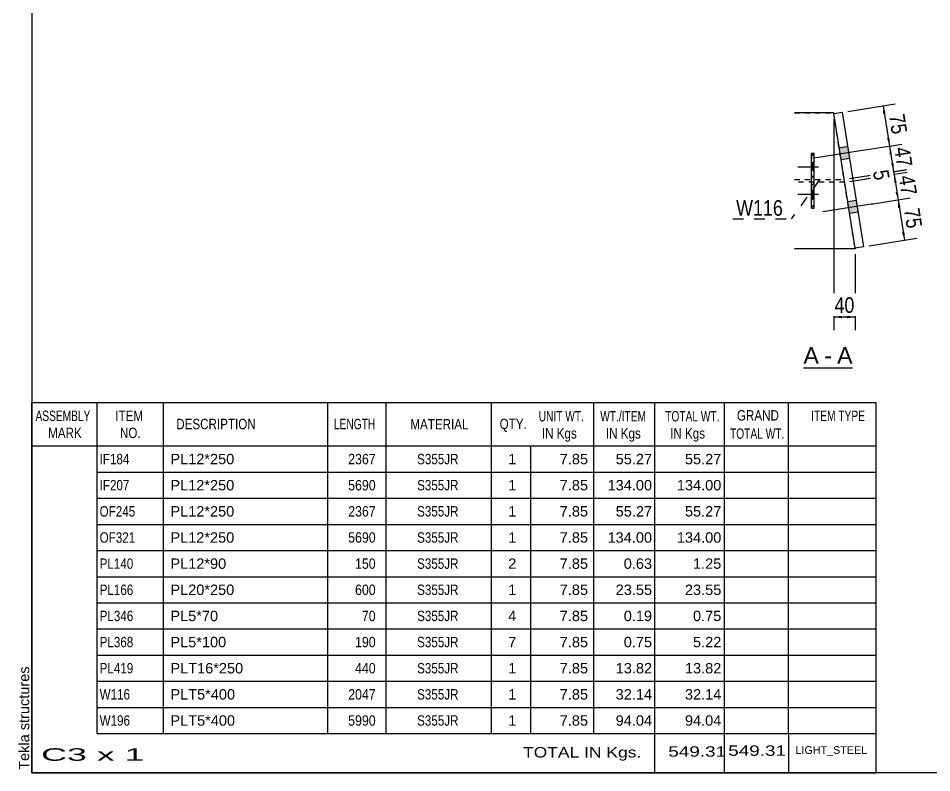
# Model space of a CAD drawing. Header units: millimetres. Extents: x -338 to 65, y -171 to 106.
# Drawn here: x -337.8 to -170.2, y -171.4 to -32.9 of the extents above; entities that cross this region are included whole.
import ezdxf

# ---------------------------------------------------------------- set-up
doc = ezdxf.new("R2010")
doc.units = ezdxf.units.MM
doc.linetypes.add('DXK_LINE_DOT1', pattern=[1.8814, 0.9407, -0.9407])
doc.linetypes.add('DXK_LINE_DOT2', pattern=[3.9198, 1.9599, -1.9599])
doc.styles.add('Arial', font='ARIAL.TTF', dxfattribs={"height": 0.2})
doc.styles.add('Arial Narrow', font='ARIALN.TTF', dxfattribs={"height": 0.2})

# ---------------------------------------------------------------- blocks, each defined once
blk = doc.blocks.new('Unknown-629260861-1210')
at = {"color": 5, "linetype": 'Continuous'}
for p, q in [((-335.3, 105.61), (-335.3, -171.39)), ((-335.3, -171.39), (64.7, -171.39))]:
    blk.add_line(p, q, dxfattribs=at)
at = {"color": 174, "linetype": 'Continuous', "style": 'Arial'}
blk.add_text('Tekla structures', height=1.9102, rotation=90, dxfattribs=at).set_placement((-335.8, -170.89))
blk = doc.blocks.new('Unknown-629260861-12 - 1487')
at = {"color": 7, "linetype": 'Continuous'}
blk.add_line((-193.71, -97.1), (-184.68, -97.1), dxfattribs=at)
at = {"color": 0, "linetype": 'Continuous'}
for points in [[(-190.86, -96.35), (-190.86, -93.15), (-193.71, -93.15), (-193.71, -96.35)], [(-188.48, -96.35), (-188.48, -93.15), (-189.9, -93.15), (-189.9, -96.35)], [(-184.68, -96.35), (-184.68, -93.15), (-187.52, -93.15), (-187.52, -96.35)]]:
    blk.add_wipeout(points, dxfattribs=at)
at = {"color": 96, "linetype": 'Continuous', "style": 'Arial'}
for s, p in [('A', (-193.71, -96.35)), ('A', (-187.52, -96.35)), ('-', (-189.9, -96.35))]:
    blk.add_text(s, height=3.06, dxfattribs=at).set_placement(p)
blk = doc.blocks.new('Bolt-629260861-1535 - 1487')
at = {"linetype": 'Continuous'}
for points in [[(-187.15, -56.73), (-186.8, -58.9), (-185.22, -58.65), (-185.57, -56.48)], [(-187.15, -56.73), (-186.8, -58.9), (-185.22, -58.65), (-185.57, -56.48)], [(-187.15, -56.73), (-186.8, -58.9), (-185.22, -58.65), (-185.57, -56.48)], [(-187.15, -56.73), (-186.8, -58.9), (-185.22, -58.65), (-185.57, -56.48)], [(-185.58, -66.61), (-185.23, -68.78), (-183.65, -68.53), (-184, -66.36)], [(-185.58, -66.61), (-185.23, -68.78), (-183.65, -68.53), (-184, -66.36)], [(-185.58, -66.61), (-185.23, -68.78), (-183.65, -68.53), (-184, -66.36)], [(-185.58, -66.61), (-185.23, -68.78), (-183.65, -68.53), (-184, -66.36)]]:
    blk.add_hatch(color=3, dxfattribs=at).paths.add_polyline_path(points)
at = {"color": 3, "linetype": 'Continuous'}
for p, q in [((-185.57, -56.48), (-187.15, -56.73)), ((-185.57, -56.48), (-187.15, -56.73)), ((-185.57, -56.48), (-187.15, -56.73)), ((-185.57, -56.48), (-187.15, -56.73)), ((-182.49, -57.1), (-191.71, -58.57)), ((-182.49, -57.1), (-191.71, -58.57)), ((-182.49, -57.1), (-191.71, -58.57)), ((-182.49, -57.1), (-191.71, -58.57)), ((-185.22, -58.65), (-186.8, -58.9)), ((-185.22, -58.65), (-186.8, -58.9)), ((-185.22, -58.65), (-186.8, -58.9)), ((-185.22, -58.65), (-186.8, -58.9)), ((-180.92, -66.98), (-190.14, -68.45)), ((-180.92, -66.98), (-190.14, -68.45)), ((-180.92, -66.98), (-190.14, -68.45)), ((-180.92, -66.98), (-190.14, -68.45)), ((-184, -66.36), (-185.58, -66.61)), ((-184, -66.36), (-185.58, -66.61)), ((-184, -66.36), (-185.58, -66.61)), ((-184, -66.36), (-185.58, -66.61)), ((-183.65, -68.53), (-185.23, -68.78)), ((-183.65, -68.53), (-185.23, -68.78)), ((-183.65, -68.53), (-185.23, -68.78)), ((-183.65, -68.53), (-185.23, -68.78))]:
    blk.add_line(p, q, dxfattribs=at)
blk = doc.blocks.new('Part-629260861-1533 - 1487')
at = {"linetype": 'Continuous'}
h = blk.add_hatch(dxfattribs=at)
h.set_pattern_fill('', scale=0.3, style=0, pattern_type=0)
h.set_pattern_definition([(45, (-191.7146, -57.7547), (-0.67352, 0.67352), [])])
h.paths.add_polyline_path([(-191.71, -67.75), (-191.71, -57.75), (-192.21, -57.75), (-192.21, -67.75)])
at = {"color": 7, "linetype": 'DXK_LINE_DOT1'}
for p, q in [((-191.71, -57.75), (-192.21, -57.75)), ((-192.21, -57.75), (-192.21, -67.75)), ((-191.71, -67.75), (-191.71, -57.75)), ((-192.21, -67.75), (-191.71, -67.75))]:
    blk.add_line(p, q, dxfattribs=at)
at = {"color": 2, "linetype": 'Continuous'}
for p, q in [((-192.21, -67.75), (-192.21, -57.75)), ((-191.71, -57.75), (-192.21, -57.75)), ((-191.71, -67.75), (-191.71, -57.75)), ((-192.21, -67.75), (-191.71, -67.75))]:
    blk.add_line(p, q, dxfattribs=at)
blk = doc.blocks.new('Part-629260861-1523 - 1487')
at = {"color": 7, "linetype": 'DXK_LINE_DOT1'}
for p, q in [((-195.31, -50.25), (-188.18, -50.25)), ((-188.18, -50.25), (-188.15, -50.41)), ((-184.2, -75.25), (-195.31, -75.25)), ((-184.23, -75.1), (-184.2, -75.25))]:
    blk.add_line(p, q, dxfattribs=at)
blk = doc.blocks.new('Part-629260861-1499 - 1487')
at = {"color": 2, "linetype": 'Continuous'}
for p, q in [((-188.18, -50.25), (-195.31, -50.25)), ((-188.15, -50.41), (-188.18, -50.25)), ((-184.2, -75.25), (-195.31, -75.25)), ((-184.2, -75.25), (-184.23, -75.1))]:
    blk.add_line(p, q, dxfattribs=at)
at = {"color": 7, "linetype": 'DXK_LINE_DOT1'}
blk.add_line((-184.23, -75.1), (-188.15, -50.41), dxfattribs=at)
blk = doc.blocks.new('Part-629260861-1521 - 1487')
at = {"color": 7, "linetype": 'DXK_LINE_DOT1'}
for p, q in [((-195.31, -62.5), (-186.23, -62.5)), ((-186.15, -63), (-195.31, -63))]:
    blk.add_line(p, q, dxfattribs=at)
blk = doc.blocks.new('Part-629260861-1524 - 1487')
at = {"color": 2, "linetype": 'Continuous'}
for p, q in [((-188.15, -50.41), (-186.57, -50.16)), ((-186.57, -50.16), (-182.65, -74.85)), ((-184.23, -75.1), (-188.15, -50.41)), ((-182.65, -74.85), (-184.23, -75.1))]:
    blk.add_line(p, q, dxfattribs=at)
blk = doc.blocks.new('Bolt-629260861-1544 - 1487')
at = {"linetype": 'Continuous'}
for points in [[(-191.71, -60.95), (-191.71, -59.55), (-192.21, -59.55), (-192.21, -60.95)], [(-191.71, -65.95), (-191.71, -64.55), (-192.21, -64.55), (-192.21, -65.95)]]:
    blk.add_hatch(color=3, dxfattribs=at).paths.add_polyline_path(points)
at = {"color": 3, "linetype": 'Continuous'}
for p, q in [((-190.91, -60.25), (-194.71, -60.25)), ((-191.71, -59.55), (-192.21, -59.55)), ((-191.71, -60.95), (-192.21, -60.95)), ((-190.91, -65.25), (-194.71, -65.25)), ((-191.71, -64.55), (-192.21, -64.55)), ((-191.71, -65.95), (-192.21, -65.95))]:
    blk.add_line(p, q, dxfattribs=at)
blk = doc.blocks.new('StraightDimension-629260861-1594 - 1487')
at = {"linetype": 'Continuous'}
for points in [[(-177.89, -57.89), (-177.88, -56.37), (-177.4, -57.81)], [(-177.13, -59.54), (-177.14, -61.06), (-177.62, -59.62)]]:
    blk.add_hatch(color=7, dxfattribs=at).paths.add_polyline_path(points)
at = {"color": 7, "linetype": 'Continuous'}
for p, q in [((-182.81, -57.15), (-175.66, -56.02)), ((-177.88, -56.37), (-177.14, -61.06)), ((-185.24, -62.35), (-174.92, -60.71))]:
    blk.add_line(p, q, dxfattribs=at)
at = {"color": 0}
blk.add_wipeout([(-176.98, -61.09), (-172.83, -60.43), (-173.6, -55.63), (-177.74, -56.29)], dxfattribs=at)
at = {"color": 3, "style": 'Arial Narrow'}
blk.add_text('47', height=2.863, rotation=-80.9647, dxfattribs=at).set_placement((-177.06, -56.79))
blk = doc.blocks.new('StraightDimension-629260861-1548 - 1487')
at = {"linetype": 'Continuous'}
for points in [[(-186.65, -88), (-188.15, -87.75), (-186.65, -87.5)], [(-185.7, -87.5), (-184.2, -87.75), (-185.7, -88)]]:
    blk.add_hatch(color=7, dxfattribs=at).paths.add_polyline_path(points)
at = {"color": 7, "linetype": 'Continuous'}
for p, q in [((-188.15, -51.41), (-188.15, -90.15)), ((-184.2, -76.25), (-184.2, -90.15)), ((-188.15, -87.75), (-184.2, -87.75))]:
    blk.add_line(p, q, dxfattribs=at)
at = {"color": 0}
blk.add_wipeout([(-183.75, -87.6), (-183.75, -83.4), (-188.6, -83.4), (-188.6, -87.6)], dxfattribs=at)
at = {"color": 3, "style": 'Arial Narrow'}
blk.add_text('40', height=2.863, dxfattribs=at).set_placement((-188, -87))
blk = doc.blocks.new('StraightDimension-629260861-1563 - 1487')
at = {"linetype": 'Continuous'}
for points in [[(-177.07, -63.08), (-177.06, -61.56), (-176.58, -63)], [(-176.3, -64.73), (-176.31, -66.25), (-176.8, -64.81)]]:
    blk.add_hatch(color=7, dxfattribs=at).paths.add_polyline_path(points)
at = {"color": 7, "linetype": 'Continuous'}
for p, q in [((-185.16, -62.85), (-174.84, -61.21)), ((-177.06, -61.56), (-176.31, -66.25)), ((-181.24, -67.03), (-174.09, -65.89))]:
    blk.add_line(p, q, dxfattribs=at)
at = {"color": 0}
blk.add_wipeout([(-176.16, -66.28), (-172.01, -65.62), (-172.77, -60.82), (-176.92, -61.48)], dxfattribs=at)
at = {"color": 3, "style": 'Arial Narrow'}
blk.add_text('47', height=2.863, rotation=-80.9647, dxfattribs=at).set_placement((-176.23, -61.98))
blk = doc.blocks.new('StraightDimension-629260861-1573 - 1487')
at = {"linetype": 'Continuous'}
for points in [[(-177.13, -59.54), (-177.14, -61.06), (-177.62, -59.62)], [(-177.07, -63.08), (-177.06, -61.56), (-176.58, -63)]]:
    blk.add_hatch(color=7, dxfattribs=at).paths.add_polyline_path(points)
at = {"color": 7, "linetype": 'Continuous'}
for p, q in [((-185.24, -62.35), (-174.77, -60.68)), ((-185.16, -62.85), (-174.69, -61.18)), ((-177.14, -61.06), (-177.06, -61.56))]:
    blk.add_line(p, q, dxfattribs=at)
at = {"color": 0}
blk.add_wipeout([(-181.16, -63.49), (-177.01, -62.83), (-177.48, -59.84), (-181.63, -60.5)], dxfattribs=at)
at = {"color": 3, "style": 'Arial Narrow'}
blk.add_text('5', height=2.86, rotation=-80.9647, dxfattribs=at).set_placement((-180.95, -61))
blk = doc.blocks.new('StraightDimension-629260861-1611 - 1487')
at = {"linetype": 'Continuous'}
for points in [[(-176.32, -67.77), (-176.31, -66.25), (-175.83, -67.69)], [(-175.12, -72.13), (-175.14, -73.65), (-175.62, -72.21)]]:
    blk.add_hatch(color=7, dxfattribs=at).paths.add_polyline_path(points)
at = {"color": 7, "linetype": 'Continuous'}
for p, q in [((-181.24, -67.03), (-174.09, -65.89)), ((-176.31, -66.25), (-175.14, -73.65)), ((-181.66, -74.69), (-172.91, -73.3))]:
    blk.add_line(p, q, dxfattribs=at)
at = {"color": 0}
blk.add_wipeout([(-175.19, -72.33), (-171.05, -71.67), (-171.81, -66.87), (-175.96, -67.53)], dxfattribs=at)
at = {"color": 3, "style": 'Arial Narrow'}
blk.add_text('75', height=2.863, rotation=-80.9647, dxfattribs=at).set_placement((-175.27, -68.03))
blk = doc.blocks.new('StraightDimension-629260861-1621 - 1487')
at = {"linetype": 'Continuous'}
for points in [[(-179.07, -50.48), (-179.06, -48.96), (-178.58, -50.41)], [(-177.87, -54.85), (-177.88, -56.37), (-178.37, -54.93)]]:
    blk.add_hatch(color=7, dxfattribs=at).paths.add_polyline_path(points)
at = {"color": 7, "linetype": 'Continuous'}
for p, q in [((-185.58, -50), (-176.84, -48.61)), ((-179.06, -48.96), (-177.88, -56.37)), ((-182.81, -57.15), (-175.66, -56.02))]:
    blk.add_line(p, q, dxfattribs=at)
at = {"color": 0}
blk.add_wipeout([(-177.94, -55.04), (-173.8, -54.38), (-174.56, -49.59), (-178.71, -50.25)], dxfattribs=at)
at = {"color": 3, "style": 'Arial Narrow'}
blk.add_text('75', height=2.863, rotation=-80.9647, dxfattribs=at).set_placement((-178.02, -50.74))
blk = doc.blocks.new('CBS_BOM-629260861-2596')
at = {"color": 7, "linetype": 'Continuous'}
for p, q in [((-335.33, -111.43), (-335.33, -103.43)), ((-335.33, -103.43), (-180.41, -103.43)), ((-323.33, -111.43), (-323.33, -103.43)), ((-311.14, -111.43), (-311.14, -103.43)), ((-280.98, -111.43), (-280.98, -103.43)), ((-270.3, -111.43), (-270.3, -103.43)), ((-250.98, -111.43), (-250.98, -103.43)), ((-232.18, -111.43), (-232.18, -103.43)), ((-220.97, -111.43), (-220.97, -103.43)), ((-208.18, -111.43), (-208.18, -103.43)), ((-196.43, -111.43), (-196.43, -103.43)), ((-180.41, -103.43), (-180.42, -111.42)), ((-335.33, -111.43), (-180.41, -111.43)), ((-335.33, -116.23), (-335.33, -111.43)), ((-323.33, -116.23), (-323.33, -111.43)), ((-311.14, -116.23), (-311.14, -111.43)), ((-280.98, -116.23), (-280.98, -111.43)), ((-270.3, -116.23), (-270.3, -111.43)), ((-250.98, -116.23), (-250.98, -111.43)), ((-243.72, -116.23), (-243.72, -111.43)), ((-232.18, -116.23), (-232.18, -111.43)), ((-220.97, -116.23), (-220.97, -111.43)), ((-208.18, -116.23), (-208.18, -111.43)), ((-196.42, -116.23), (-196.42, -111.43)), ((-180.41, -111.43), (-180.41, -116.23)), ((-335.33, -121.03), (-335.33, -116.23)), ((-323.33, -116.23), (-180.41, -116.23)), ((-323.33, -121.03), (-323.33, -116.23)), ((-311.14, -121.03), (-311.14, -116.23)), ((-280.98, -121.03), (-280.98, -116.23)), ((-270.3, -121.03), (-270.3, -116.23)), ((-250.98, -121.03), (-250.98, -116.23)), ((-243.72, -121.03), (-243.72, -116.23)), ((-232.18, -121.03), (-232.18, -116.23)), ((-220.97, -121.03), (-220.97, -116.23)), ((-208.18, -121.03), (-208.18, -116.23)), ((-196.42, -121.03), (-196.42, -116.23)), ((-180.41, -116.23), (-180.41, -121.03)), ((-335.33, -125.83), (-335.33, -121.03)), ((-323.33, -121.03), (-180.41, -121.03)), ((-323.33, -125.83), (-323.33, -121.03)), ((-311.14, -125.83), (-311.14, -121.03)), ((-280.98, -125.83), (-280.98, -121.03)), ((-270.3, -125.83), (-270.3, -121.03)), ((-250.98, -125.83), (-250.98, -121.03)), ((-243.72, -125.83), (-243.72, -121.03)), ((-232.18, -125.83), (-232.18, -121.03)), ((-220.97, -125.83), (-220.97, -121.03)), ((-208.18, -125.83), (-208.18, -121.03)), ((-196.42, -125.83), (-196.42, -121.03)), ((-180.41, -121.03), (-180.41, -125.83)), ((-335.33, -130.63), (-335.33, -125.83)), ((-323.33, -125.83), (-180.41, -125.83)), ((-323.33, -130.63), (-323.33, -125.83)), ((-311.14, -130.63), (-311.14, -125.83)), ((-280.98, -130.63), (-280.98, -125.83)), ((-270.3, -130.63), (-270.3, -125.83)), ((-250.98, -130.63), (-250.98, -125.83)), ((-243.72, -130.63), (-243.72, -125.83)), ((-232.18, -130.63), (-232.18, -125.83)), ((-220.97, -130.63), (-220.97, -125.83)), ((-208.18, -130.63), (-208.18, -125.83)), ((-196.42, -130.63), (-196.42, -125.83)), ((-180.41, -125.83), (-180.41, -130.63)), ((-335.33, -135.43), (-335.33, -130.63)), ((-323.33, -130.63), (-180.41, -130.63)), ((-323.33, -135.43), (-323.33, -130.63)), ((-311.14, -135.43), (-311.14, -130.63)), ((-280.98, -135.43), (-280.98, -130.63)), ((-270.3, -135.43), (-270.3, -130.63)), ((-250.98, -135.43), (-250.98, -130.63)), ((-243.72, -135.43), (-243.72, -130.63)), ((-232.18, -135.43), (-232.18, -130.63)), ((-220.97, -135.43), (-220.97, -130.63)), ((-208.18, -135.43), (-208.18, -130.63)), ((-196.42, -135.43), (-196.42, -130.63)), ((-180.41, -130.63), (-180.41, -135.43)), ((-335.33, -140.23), (-335.33, -135.43)), ((-323.33, -135.43), (-180.41, -135.43)), ((-323.33, -140.23), (-323.33, -135.43)), ((-311.14, -140.23), (-311.14, -135.43)), ((-280.98, -140.23), (-280.98, -135.43)), ((-270.3, -140.23), (-270.3, -135.43)), ((-250.98, -140.23), (-250.98, -135.43)), ((-243.72, -140.23), (-243.72, -135.43)), ((-232.18, -140.23), (-232.18, -135.43)), ((-220.97, -140.23), (-220.97, -135.43)), ((-208.18, -140.23), (-208.18, -135.43)), ((-196.42, -140.23), (-196.42, -135.43)), ((-180.41, -135.43), (-180.41, -140.23)), ((-335.33, -145.03), (-335.33, -140.23)), ((-323.33, -140.23), (-180.41, -140.23)), ((-323.33, -145.03), (-323.33, -140.23)), ((-311.14, -145.03), (-311.14, -140.23)), ((-280.98, -145.03), (-280.98, -140.23)), ((-270.3, -145.03), (-270.3, -140.23)), ((-250.98, -145.03), (-250.98, -140.23)), ((-243.72, -145.03), (-243.72, -140.23)), ((-232.18, -145.03), (-232.18, -140.23)), ((-220.97, -145.03), (-220.97, -140.23)), ((-208.18, -145.03), (-208.18, -140.23)), ((-196.42, -145.03), (-196.42, -140.23)), ((-180.41, -140.23), (-180.41, -145.03)), ((-335.33, -149.83), (-335.33, -145.03)), ((-323.33, -145.03), (-180.41, -145.03)), ((-323.33, -149.83), (-323.33, -145.03)), ((-311.14, -149.83), (-311.14, -145.03)), ((-280.98, -149.83), (-280.98, -145.03)), ((-270.3, -149.83), (-270.3, -145.03)), ((-250.98, -149.83), (-250.98, -145.03)), ((-243.72, -149.83), (-243.72, -145.03)), ((-232.18, -149.83), (-232.18, -145.03)), ((-220.97, -149.83), (-220.97, -145.03)), ((-208.18, -149.83), (-208.18, -145.03)), ((-196.42, -149.83), (-196.42, -145.03)), ((-180.41, -145.03), (-180.41, -149.83)), ((-335.33, -154.63), (-335.33, -149.83)), ((-323.33, -149.83), (-180.41, -149.83)), ((-323.33, -154.63), (-323.33, -149.83)), ((-311.14, -154.63), (-311.14, -149.83)), ((-280.98, -154.63), (-280.98, -149.83)), ((-270.3, -154.63), (-270.3, -149.83)), ((-250.98, -154.63), (-250.98, -149.83)), ((-243.72, -154.63), (-243.72, -149.83)), ((-232.18, -154.63), (-232.18, -149.83)), ((-220.97, -154.63), (-220.97, -149.83)), ((-208.18, -154.63), (-208.18, -149.83)), ((-196.42, -154.63), (-196.42, -149.83)), ((-180.41, -149.83), (-180.41, -154.63)), ((-335.33, -159.43), (-335.33, -154.63)), ((-323.33, -154.63), (-180.41, -154.63)), ((-323.33, -159.43), (-323.33, -154.63)), ((-311.14, -159.43), (-311.14, -154.63)), ((-280.98, -159.43), (-280.98, -154.63)), ((-270.3, -159.43), (-270.3, -154.63)), ((-250.98, -159.43), (-250.98, -154.63)), ((-243.72, -159.43), (-243.72, -154.63)), ((-232.18, -159.43), (-232.18, -154.63)), ((-220.97, -159.43), (-220.97, -154.63)), ((-208.18, -159.43), (-208.18, -154.63)), ((-196.42, -159.43), (-196.42, -154.63)), ((-180.41, -154.63), (-180.41, -159.43)), ((-335.33, -164.23), (-335.33, -159.43)), ((-323.33, -159.43), (-180.41, -159.43)), ((-323.33, -164.23), (-323.33, -159.43)), ((-311.14, -164.23), (-311.14, -159.43)), ((-280.98, -164.23), (-280.98, -159.43)), ((-270.3, -164.23), (-270.3, -159.43)), ((-250.98, -164.23), (-250.98, -159.43)), ((-243.72, -164.23), (-243.72, -159.43)), ((-232.18, -164.23), (-232.18, -159.43)), ((-220.97, -164.23), (-220.97, -159.43)), ((-208.18, -164.23), (-208.18, -159.43)), ((-196.42, -164.23), (-196.42, -159.43)), ((-180.41, -159.43), (-180.41, -164.23)), ((-335.33, -171.43), (-335.33, -164.25)), ((-323.33, -164.23), (-180.41, -164.23)), ((-220.97, -171.43), (-220.97, -164.25)), ((-208.18, -171.43), (-208.18, -164.25)), ((-196.38, -171.43), (-196.38, -164.25)), ((-180.41, -164.23), (-180.41, -171.43)), ((-335.33, -171.43), (-180.41, -171.43))]:
    blk.add_line(p, q, dxfattribs=at)
at = {"color": 3, "linetype": 'Continuous', "style": 'Arial'}
for s, height, width, p in [('ASSEMBLY', 1.91, 0.7, (-334.65, -106.85)), ('ITEM', 1.91, 0.8, (-320.01, -106.85)), ('UNIT WT.', 1.91, 0.7, (-242.29, -106.93)), ('WT./ITEM', 1.91, 0.7, (-231, -106.93)), ('TOTAL WT.', 1.91, 0.7, (-219.07, -106.93)), ('GRAND', 1.91, 0.8, (-205.91, -106.77)), ('ITEM TYPE', 1.91, 0.7, (-192.27, -106.85)), ('DESCRIPTION', 1.9102, 0.8, (-308.82, -108.36)), ('LENGTH', 1.91, 0.7, (-279.87, -108.36)), ('MATERIAL', 1.91, 0.8, (-265.85, -108.4)), ('QTY.', 1.91, 0.8, (-249.46, -108.33)), ('MARK', 1.91, 0.8, (-332.33, -109.99)), ('NO.', 1.91, 0.8, (-319.15, -109.99)), ('IN Kgs', 1.91, 0.8, (-241.71, -110.07)), ('IN Kgs', 1.91, 0.8, (-229.96, -110.07)), ('IN Kgs', 1.91, 0.8, (-218.17, -110.07)), ('TOTAL WT.', 1.91, 0.7, (-207.17, -110.11))]:
    blk.add_text(s, height=height, dxfattribs=dict(at, width=width)).set_placement(p)
at = {"color": 7, "linetype": 'Continuous', "style": 'Arial'}
for s, width, p in [('IF184', 0.8, (-322.88, -114.79)), ('2367', 0.85, (-277.26, -114.79)), ('S355JR', 0.8, (-264.61, -114.79)), ('IF207', 0.8, (-322.88, -119.59)), ('5690', 0.85, (-277.26, -119.59)), ('S355JR', 0.8, (-264.61, -119.59)), ('OF245', 0.8, (-322.88, -124.39)), ('2367', 0.85, (-277.26, -124.39)), ('S355JR', 0.8, (-264.61, -124.39)), ('OF321', 0.8, (-322.88, -129.19)), ('5690', 0.85, (-277.26, -129.19)), ('S355JR', 0.8, (-264.61, -129.19)), ('PL140', 0.8, (-322.88, -133.99)), ('150', 0.85, (-276, -133.99)), ('S355JR', 0.8, (-264.61, -133.99)), ('PL166', 0.8, (-322.88, -138.79)), ('600', 0.85, (-276, -138.79)), ('S355JR', 0.8, (-264.61, -138.79)), ('PL346', 0.8, (-322.88, -143.59)), ('70', 0.85, (-274.74, -143.59)), ('S355JR', 0.8, (-264.61, -143.59)), ('PL368', 0.8, (-322.88, -148.39)), ('190', 0.85, (-276, -148.39)), ('S355JR', 0.8, (-264.61, -148.39)), ('PL419', 0.8, (-322.88, -153.19)), ('440', 0.85, (-276, -153.19)), ('S355JR', 0.8, (-264.61, -153.19)), ('W116', 0.8, (-322.88, -157.99)), ('2047', 0.85, (-277.26, -157.99)), ('S355JR', 0.8, (-264.61, -157.99)), ('W196', 0.8, (-322.88, -162.79)), ('5990', 0.85, (-277.26, -162.79)), ('S355JR', 0.8, (-264.61, -162.79))]:
    blk.add_text(s, height=1.91, dxfattribs=dict(at, width=width)).set_placement(p)
for s, p in [('PL12*250', (-309.89, -114.79)), ('1', (-247.89, -114.79)), ('7.85', (-238.43, -114.79)), ('55.27', (-228.16, -114.79)), ('55.27', (-215.45, -114.79)), ('PL12*250', (-309.89, -119.59)), ('1', (-247.89, -119.59)), ('7.85', (-238.43, -119.59)), ('134.00', (-229.65, -119.59)), ('134.00', (-216.93, -119.59)), ('PL12*250', (-309.89, -124.39)), ('1', (-247.89, -124.39)), ('7.85', (-238.43, -124.39)), ('55.27', (-228.16, -124.39)), ('55.27', (-215.45, -124.39)), ('PL12*250', (-309.89, -129.19)), ('1', (-247.89, -129.19)), ('7.85', (-238.43, -129.19)), ('134.00', (-229.65, -129.19)), ('134.00', (-216.93, -129.19)), ('PL12*90', (-309.89, -133.99)), ('2', (-247.89, -133.99)), ('7.85', (-238.43, -133.99)), ('0.63', (-226.68, -133.99)), ('1.25', (-213.97, -133.99)), ('PL20*250', (-309.89, -138.79)), ('1', (-247.89, -138.79)), ('7.85', (-238.43, -138.79)), ('23.55', (-228.16, -138.79)), ('23.55', (-215.45, -138.79)), ('PL5*70', (-309.89, -143.59)), ('4', (-247.89, -143.59)), ('7.85', (-238.43, -143.59)), ('0.19', (-226.68, -143.59)), ('0.75', (-213.97, -143.59)), ('PL5*100', (-309.89, -148.39)), ('7', (-247.89, -148.39)), ('7.85', (-238.43, -148.39)), ('0.75', (-226.68, -148.39)), ('5.22', (-213.97, -148.39)), ('PLT16*250', (-309.89, -153.19)), ('1', (-247.89, -153.19)), ('7.85', (-238.43, -153.19)), ('13.82', (-228.16, -153.19)), ('13.82', (-215.45, -153.19)), ('PLT5*400', (-309.89, -157.99)), ('1', (-247.89, -157.99)), ('7.85', (-238.43, -157.99)), ('32.14', (-228.16, -157.99)), ('32.14', (-215.45, -157.99)), ('PLT5*400', (-309.89, -162.79)), ('1', (-247.89, -162.79)), ('7.85', (-238.43, -162.79)), ('94.04', (-228.16, -162.79)), ('94.04', (-215.45, -162.79))]:
    blk.add_text(s, height=1.91, dxfattribs=at).set_placement(p)
at = {"color": 6, "linetype": 'Continuous', "style": 'Arial'}
for s, height, width, p in [('C3 x 1', 2.292, 2.05, (-333.61, -169.23)), ('TOTAL IN Kgs.', 1.9102, 1.2, (-245.17, -168.63)), ('549.31', 1.91, 1.3, (-218.51, -168.48)), ('549.31', 1.91, 1.3, (-207.51, -168.32))]:
    blk.add_text(s, height=height, dxfattribs=dict(at, width=width)).set_placement(p)
blk.add_text('LIGHT_STEEL', height=1.4135, dxfattribs=at).set_placement((-195.16, -167.97))
blk = doc.blocks.new('Mark-629260861-1517 - 1487')
at = {"color": 7, "linetype": 'DXK_LINE_DOT2'}
blk.add_line((-190.77, -62.56), (-195.96, -69.76), dxfattribs=at)
at = {"color": 0}
blk.add_wipeout([(-197.46, -69.16), (-197.46, -66.16), (-206.05, -66.16), (-206.05, -69.16)], dxfattribs=at)
blk.add_wipeout([(-197.46, -69.16), (-197.46, -66.16), (-206.05, -66.16), (-206.05, -69.16)], dxfattribs=at)
at = {"color": 7, "linetype": 'DXK_LINE_DOT2'}
blk.add_line((-206.65, -69.76), (-195.96, -69.76), dxfattribs=at)
at = {"color": 3, "style": 'Arial Narrow'}
blk.add_text('W116', height=2.863, dxfattribs=at).set_placement((-206.05, -69.16))

msp = doc.modelspace()

# ---------------------------------------------------------------- block references
for name in ['Unknown-629260861-1210', 'Part-629260861-1523 - 1487', 'Part-629260861-1499 - 1487', 'Part-629260861-1524 - 1487', 'Bolt-629260861-1535 - 1487', 'Part-629260861-1533 - 1487', 'Bolt-629260861-1544 - 1487', 'Part-629260861-1521 - 1487', 'CBS_BOM-629260861-2596']:
    msp.add_blockref(name, (0, 0))

# ---------------------------------------------------------------- next in the draw order: block references
for name in ['StraightDimension-629260861-1594 - 1487', 'Mark-629260861-1517 - 1487', 'Unknown-629260861-12 - 1487']:
    msp.add_blockref(name, (0, 0))

# ---------------------------------------------------------------- next in the draw order: block references
msp.add_blockref('StraightDimension-629260861-1548 - 1487', (0, 0))

# ---------------------------------------------------------------- next in the draw order: block references
for name in ['StraightDimension-629260861-1621 - 1487', 'StraightDimension-629260861-1563 - 1487']:
    msp.add_blockref(name, (0, 0))

# ---------------------------------------------------------------- next in the draw order: block references
for name in ['StraightDimension-629260861-1573 - 1487', 'StraightDimension-629260861-1611 - 1487']:
    msp.add_blockref(name, (0, 0))

doc.saveas('drawing.dxf')
